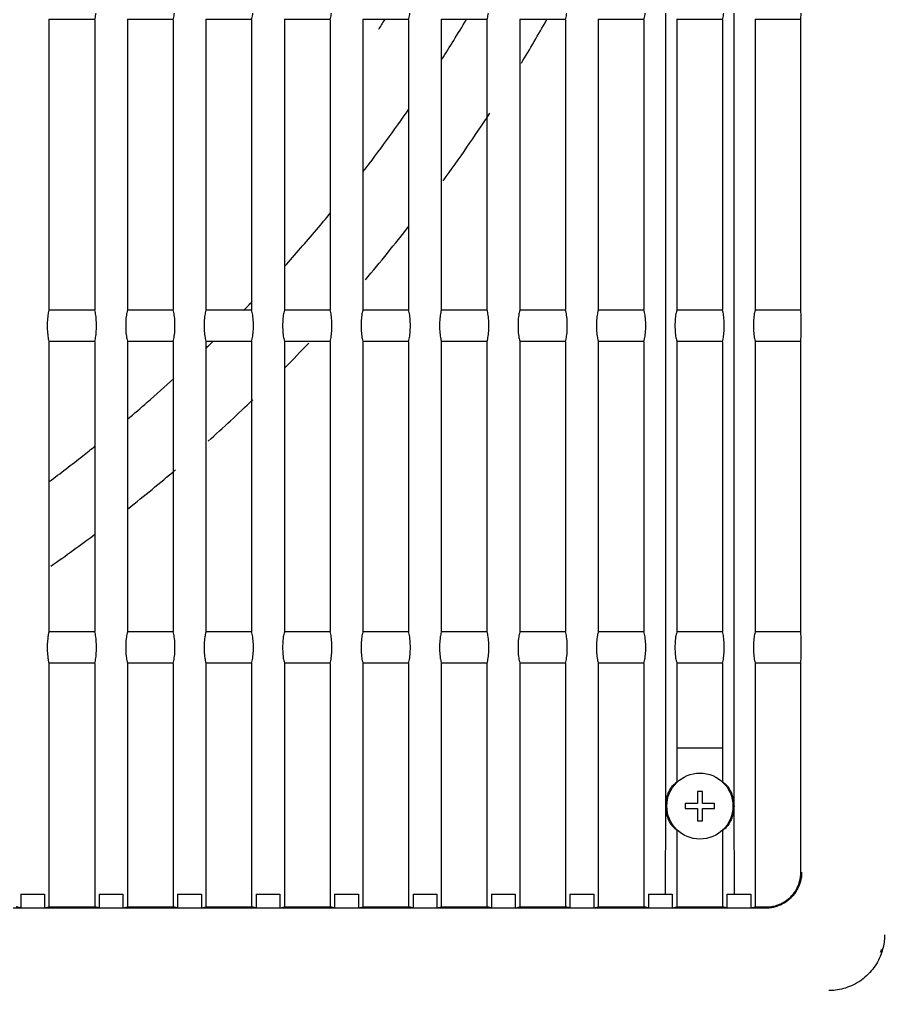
# Model space of a CAD drawing. Header units: millimetres. Extents: x 421 to 5436, y -1186 to -112.
# Drawn here: x 5352.7324 to 5352.9395, y -182.4584 to -182.2258 of the extents above; entities that cross this region are included whole.
import ezdxf

# ---------------------------------------------------------------- set-up
doc = ezdxf.new("R2010")
doc.units = ezdxf.units.MM
doc.layers.add('A-AC', color=150, linetype='Continuous')

msp = doc.modelspace()

# ---------------------------------------------------------------- linework, layer by layer
at = {"layer": 'A-AC', "color": 10, "lineweight": -3, "ltscale": 7.5}
for p, q in [((5352.887151560775, -182.4142387511806), (5352.887151560791, -181.6442392641329)), ((5352.903502851619, -182.4142475945212), (5352.903502851565, -181.6442485716268)), ((5352.750432638904, -182.2258274383739), (5352.739487002998, -182.2258274383739)), ((5352.739499377936, -182.2257688870873), (5352.739499377936, -182.2954730448612)), ((5352.750445927524, -182.2258892768284), (5352.750445927524, -182.2953526559961)), ((5352.769216293183, -182.2258274383739), (5352.758271123932, -182.2258274383739)), ((5352.758284510621, -182.2257640686682), (5352.758284510621, -182.295477863242)), ((5352.769230633447, -182.2258941143623), (5352.769230633447, -182.29534781764)), ((5352.78799992835, -182.2258274383739), (5352.777055261939, -182.2258274383739)), ((5352.777069659833, -182.2257592489523), (5352.777069659833, -182.2954826829189)), ((5352.788015322828, -182.2258082758919), (5352.788015322828, -182.2954336564937)), ((5352.806783544305, -182.2258274383739), (5352.795839416966, -182.2258274383739)), ((5352.795854825592, -182.2257544277875), (5352.795854825592, -182.2954875040441)), ((5352.806799995642, -182.2259037988304), (5352.806799995642, -182.2953381331204)), ((5352.825567140935, -182.2258274383739), (5352.814623588971, -182.2258274383739)), ((5352.814640007926, -182.2257496050213), (5352.814640007926, -182.2954923267705)), ((5352.825584651862, -182.2259086456791), (5352.825584651862, -182.2953332862467)), ((5352.844350718133, -182.2258274383739), (5352.833407777907, -182.2258274383739)), ((5352.83342520686, -182.2257447805002), (5352.83342520686, -182.2954971512506)), ((5352.844369291461, -182.2259134958128), (5352.844369291461, -182.2953284360879)), ((5352.863134275784, -182.2258274383739), (5352.852191983732, -182.2258274383739)), ((5352.852210422423, -182.2257399540713), (5352.852210422423, -182.2955019776382)), ((5352.863153914408, -182.2259183493895), (5352.863153914408, -182.2953235824868)), ((5352.881917813775, -182.2258274383739), (5352.870976206406, -182.2258274383739)), ((5352.870995654647, -182.225735125581), (5352.870995654647, -182.2955068060865)), ((5352.881938520672, -182.2259232065667), (5352.881938520672, -182.2953187252856)), ((5352.900701331986, -182.2258274383739), (5352.889760445889, -182.2258274383739)), ((5352.889780903562, -182.2257302955502), (5352.889780903562, -182.2955116374242)), ((5352.900723110219, -182.2259280675034), (5352.900723110219, -182.2953138643252)), ((5352.919508919492, -182.2258274383739), (5352.908544702143, -182.2258274383739)), ((5352.908566169205, -182.2257254625108), (5352.908566169205, -182.2955164704917)), ((5352.919508919492, -182.2954144940118), (5352.919508919492, -182.2258274383739)), ((5352.750432638904, -182.2954144940118), (5352.739487002998, -182.2954144940118)), ((5352.769216293183, -182.2954144940118), (5352.758271123932, -182.2954144940118)), ((5352.78799992835, -182.2954144940118), (5352.777055261939, -182.2954144940118)), ((5352.806783544305, -182.2954144940118), (5352.795839416966, -182.2954144940118)), ((5352.825567140935, -182.2954144940118), (5352.814623588971, -182.2954144940118)), ((5352.844350718133, -182.2954144940118), (5352.833407777907, -182.2954144940118)), ((5352.863134275784, -182.2954144940118), (5352.852191983732, -182.2954144940118)), ((5352.881917813775, -182.2954144940118), (5352.870976206406, -182.2954144940118)), ((5352.900701331986, -182.2954144940118), (5352.889760445889, -182.2954144940118)), ((5352.919508919492, -182.2954144940118), (5352.908544702143, -182.2954144940118)), ((5352.750432638904, -182.3029156050407), (5352.739487002998, -182.3029156050407)), ((5352.739499377936, -182.302857053754), (5352.739499377936, -182.3725612115279)), ((5352.750445927524, -182.3029774434951), (5352.750445927524, -182.3724408226626)), ((5352.769216293183, -182.3029156050407), (5352.758271123932, -182.3029156050407)), ((5352.758284510621, -182.302852235335), (5352.758284510621, -182.3725660299087)), ((5352.769230633447, -182.3029822810288), (5352.769230633447, -182.3724359843068)), ((5352.78799992835, -182.3029156050407), (5352.777055261939, -182.3029156050407)), ((5352.777069659833, -182.302847415619), (5352.777069659833, -182.3725708495856)), ((5352.788015322828, -182.3028964425587), (5352.788015322828, -182.3725218231605)), ((5352.806783544305, -182.3029156050407), (5352.795839416966, -182.3029156050407)), ((5352.795854825592, -182.3028425944542), (5352.795854825592, -182.3725756707108)), ((5352.806799995642, -182.3029919654971), (5352.806799995642, -182.3724262997871)), ((5352.825567140935, -182.3029156050407), (5352.814623588971, -182.3029156050407)), ((5352.814640007926, -182.3028377716878), (5352.814640007926, -182.3725804934372)), ((5352.825584651862, -182.3029968123458), (5352.825584651862, -182.3724214529134)), ((5352.844350718133, -182.3029156050407), (5352.833407777907, -182.3029156050407)), ((5352.83342520686, -182.302832947167), (5352.83342520686, -182.3725853179174)), ((5352.844369291461, -182.3030016624796), (5352.844369291461, -182.3724166027546)), ((5352.863134275784, -182.3029156050407), (5352.852191983732, -182.3029156050407)), ((5352.852210422423, -182.302828120738), (5352.852210422423, -182.3725901443049)), ((5352.863153914408, -182.3030065160563), (5352.863153914408, -182.3724117491536)), ((5352.881917813775, -182.3029156050407), (5352.870976206406, -182.3029156050407)), ((5352.870995654647, -182.3028232922477), (5352.870995654647, -182.3725949727532)), ((5352.881938520672, -182.3030113732334), (5352.881938520672, -182.3724068919521)), ((5352.900701331986, -182.3029156050407), (5352.889760445889, -182.3029156050407)), ((5352.889780903562, -182.3028184622169), (5352.889780903562, -182.3725998040909)), ((5352.900723110219, -182.3030162341699), (5352.900723110219, -182.3724020309919)), ((5352.919508919492, -182.3029156050407), (5352.908544702143, -182.3029156050407)), ((5352.908566169205, -182.3028136291773), (5352.908566169205, -182.3726046371585)), ((5352.919508919492, -182.3725026606785), (5352.919508919492, -182.3029156050407)), ((5352.750432638904, -182.3725026606785), (5352.739487002998, -182.3725026606785)), ((5352.769216293183, -182.3725026606785), (5352.758271123932, -182.3725026606785)), ((5352.78799992835, -182.3725026606785), (5352.777055261939, -182.3725026606785)), ((5352.806783544305, -182.3725026606785), (5352.795839416966, -182.3725026606785)), ((5352.825567140935, -182.3725026606785), (5352.814623588971, -182.3725026606785)), ((5352.844350718133, -182.3725026606785), (5352.833407777907, -182.3725026606785)), ((5352.863134275784, -182.3725026606785), (5352.852191983732, -182.3725026606785)), ((5352.881917813775, -182.3725026606785), (5352.870976206406, -182.3725026606785)), ((5352.900701331986, -182.3725026606785), (5352.889760445889, -182.3725026606785)), ((5352.919508919492, -182.3725026606785), (5352.908544702143, -182.3725026606785)), ((5352.750432638904, -182.3800037717074), (5352.739487002998, -182.3800037717074)), ((5352.739499377936, -182.3799452204207), (5352.739499377936, -182.4384120339409)), ((5352.750445927524, -182.3800656101616), (5352.750445927524, -182.4384078130138)), ((5352.769216293183, -182.3800037717074), (5352.758271123932, -182.3800037717074)), ((5352.758284510621, -182.3799404020015), (5352.758284510621, -182.4384121870571)), ((5352.769230633447, -182.3800704476955), (5352.769230633447, -182.4384076277038)), ((5352.78799992835, -182.3800037717074), (5352.777055261939, -182.3800037717074)), ((5352.777069659833, -182.3799355822857), (5352.777069659833, -182.438412340611)), ((5352.788015322828, -182.3799846092254), (5352.788015322828, -182.4384123228651)), ((5352.806783544305, -182.3800037717074), (5352.795839416966, -182.3800037717074)), ((5352.795854825592, -182.3799307611209), (5352.795854825592, -182.4384124949677)), ((5352.806799995642, -182.3800801321636), (5352.806799995642, -182.438407258411)), ((5352.825567140935, -182.3800037717074), (5352.814623588971, -182.3800037717074)), ((5352.814640007926, -182.3799259383545), (5352.814640007926, -182.4384126505201)), ((5352.825584651862, -182.3800849790123), (5352.825584651862, -182.4384070751696)), ((5352.844350718133, -182.3800037717074), (5352.833407777907, -182.3800037717074)), ((5352.83342520686, -182.3799211138335), (5352.83342520686, -182.4384128076865)), ((5352.844369291461, -182.3800898291463), (5352.844369291461, -182.438406893403)), ((5352.863134275784, -182.3800037717074), (5352.852191983732, -182.3800037717074)), ((5352.852210422423, -182.3799162874047), (5352.852210422423, -182.4384129669131)), ((5352.863153914408, -182.3800946827228), (5352.863153914408, -182.4384067135479)), ((5352.881917813775, -182.3800037717074), (5352.870976206406, -182.3800037717074)), ((5352.870995654647, -182.3799114589144), (5352.870995654647, -182.4384131286713)), ((5352.881938520672, -182.3800995399001), (5352.881938520672, -182.438406536068)), ((5352.900701331986, -182.3800037717074), (5352.889760445889, -182.3800037717074)), ((5352.889780903562, -182.3799066288834), (5352.889780903562, -182.408472701801)), ((5352.900723110219, -182.3801044008367), (5352.900723110219, -182.4083380870279)), ((5352.919508919492, -182.3800037717074), (5352.908544702143, -182.3800037717074)), ((5352.908566169205, -182.379901795844), (5352.908566169205, -182.4384134618078)), ((5352.919508919492, -182.4300765495263), (5352.919508919492, -182.3800037717074)), ((5352.900723110219, -182.4003477161493), (5352.889780903562, -182.4003477161493)), ((5352.894725586159, -182.4107223828596), (5352.894725586159, -182.4136265495263)), ((5352.895958919492, -182.4107223828596), (5352.894725586159, -182.4107223828596)), ((5352.895958919492, -182.4136265495263), (5352.895958919492, -182.4107223828596)), ((5352.887104602117, -182.4353752301795), (5352.887151560775, -182.4142387511806)), ((5352.891821419492, -182.4136265495263), (5352.891821419492, -182.4148598828597)), ((5352.894725586159, -182.4136265495263), (5352.891821419492, -182.4136265495263)), ((5352.891821419492, -182.4148598828597), (5352.894725586159, -182.4148598828597)), ((5352.894725586159, -182.4148598828597), (5352.894725586159, -182.4177640495263)), ((5352.898863086159, -182.4136265495263), (5352.895958919492, -182.4136265495263)), ((5352.895958919492, -182.4177640495263), (5352.895958919492, -182.4148598828597)), ((5352.895958919492, -182.4148598828597), (5352.898863086159, -182.4148598828597)), ((5352.898863086159, -182.4148598828597), (5352.898863086159, -182.4136265495263)), ((5352.903591512603, -182.4353752301795), (5352.903502851619, -182.4142475945212)), ((5352.894725586159, -182.4177640495263), (5352.895958919492, -182.4177640495263)), ((5352.889780903562, -182.420013730585), (5352.889780903562, -182.4384132934608)), ((5352.900723110219, -182.4201483453578), (5352.900723110219, -182.4384063614541)), ((5352.732728513049, -182.4353752301795), (5352.732728513049, -182.4385847351384)), ((5352.732728513049, -182.4353752301795), (5352.73843818167, -182.4353752301795)), ((5352.73843818167, -182.4353752301795), (5352.73843818167, -182.4385847376127)), ((5352.751513640619, -182.4353752301795), (5352.751513640619, -182.4385847439789)), ((5352.751513640619, -182.4353752301795), (5352.757223420938, -182.4353752301795)), ((5352.757223420938, -182.4353752301795), (5352.757223420938, -182.4385847470858)), ((5352.770298763931, -182.4353752301795), (5352.770298763931, -182.4385847550168)), ((5352.770298763931, -182.4353752301795), (5352.77600866495, -182.4353752301795)), ((5352.77600866495, -182.4353752301795), (5352.77600866495, -182.4385847588592)), ((5352.789083882997, -182.4353752301795), (5352.789083882997, -182.438584768599)), ((5352.789083882997, -182.4353752301795), (5352.794793913734, -182.4353752301795)), ((5352.794793913734, -182.4353752301795), (5352.794793913734, -182.4385847732883)), ((5352.80786899783, -182.4353752301795), (5352.80786899783, -182.4385847850999)), ((5352.80786899783, -182.4353752301795), (5352.813579167311, -182.4353752301795)), ((5352.813579167311, -182.4353752301795), (5352.813579167311, -182.4385847907545)), ((5352.826654108439, -182.4353752301795), (5352.826654108439, -182.4385848049199)), ((5352.826654108439, -182.4353752301795), (5352.832364425713, -182.4353752301795)), ((5352.832364425713, -182.4353752301795), (5352.832364425713, -182.4385848116669)), ((5352.845439214836, -182.4353752301795), (5352.845439214836, -182.4385848284862)), ((5352.845439214836, -182.4353752301795), (5352.851149688965, -182.4353752301795)), ((5352.851149688965, -182.4353752301795), (5352.851149688965, -182.4385848364611)), ((5352.864224317031, -182.4353752301795), (5352.864224317031, -182.4385848562531)), ((5352.864224317031, -182.4353752301795), (5352.869934957096, -182.4353752301795)), ((5352.869934957096, -182.4353752301795), (5352.869934957096, -182.4385848655993)), ((5352.883009415034, -182.4353752301795), (5352.883009415034, -182.4385848887016)), ((5352.883009415034, -182.4353752301795), (5352.888720230136, -182.4353752301795)), ((5352.888720230136, -182.4353752301795), (5352.888720230136, -182.438584899571)), ((5352.901794508854, -182.4353752301795), (5352.901794508854, -182.4385849263401)), ((5352.901794508854, -182.4353752301795), (5352.907505508112, -182.4353752301795)), ((5352.907505508112, -182.4353752301795), (5352.907505508112, -182.4385849388927)), ((5352.91109108106, -182.4386898960206), (5352.109593424457, -182.4386898960206)), ((5352.732728513049, -182.4385847351384), (5352.731661205082, -182.4384079983163)), ((5352.73843818167, -182.4385847376127), (5352.739499377936, -182.4384120339409)), ((5352.751513640619, -182.4385847439789), (5352.750445927524, -182.4384078130138)), ((5352.757223420938, -182.4385847470858), (5352.758284510621, -182.4384121870571)), ((5352.770298763931, -182.4385847550168), (5352.769230633447, -182.4384076277038)), ((5352.77600866495, -182.4385847588592), (5352.777069659833, -182.438412340611)), ((5352.789083882997, -182.438584768599), (5352.788015322828, -182.4384074427171)), ((5352.794793913734, -182.4385847732883), (5352.795854825592, -182.4384124949677)), ((5352.80786899783, -182.4385847850999), (5352.806799995642, -182.438407258411)), ((5352.813579167311, -182.4385847907545), (5352.814640007926, -182.4384126505201)), ((5352.826654108439, -182.4385848049199), (5352.825584651862, -182.4384070751696)), ((5352.832364425713, -182.4385848116669), (5352.83342520686, -182.4384128076865)), ((5352.845439214836, -182.4385848284862), (5352.844369291461, -182.438406893403)), ((5352.851149688965, -182.4385848364611), (5352.852210422423, -182.4384129669131)), ((5352.864224317031, -182.4385848562531), (5352.863153914408, -182.4384067135479)), ((5352.869934957096, -182.4385848655993), (5352.870995654647, -182.4384131286713)), ((5352.883009415034, -182.4385848887016), (5352.881938520672, -182.438406536068)), ((5352.888720230136, -182.438584899571), (5352.889780903562, -182.4384132934608)), ((5352.901794508854, -182.4385849263401), (5352.900723110219, -182.4384063614541)), ((5352.907505508112, -182.4385849388927), (5352.908566169205, -182.4384134618078))]:
    msp.add_line(p, q, dxfattribs=at)
msp.add_circle((5352.895342252825, -182.414243216193), 0.007916666666666666, dxfattribs=at)
for centre, radius, start, end in [((5352.510342252825, -182.029243216193), 0.4, 328.8281281094847, 330.5459231838265), ((5352.510342252825, -182.029243216193), 0.4, 323.9813854286052, 326.8050507611115), ((5352.510342252825, -182.029243216193), 0.4, 319.6643257829969, 322.0436911261497), ((5352.510342252825, -182.029243216193), 0.4, 315.5804275668669, 316.7483649638154), ((5352.510342252825, -182.029243216193), 0.4, 311.9275418630405, 314.0143835560328), ((5352.510342252825, -182.029243216193), 0.4, 308.3460655664034, 310.4329949283681), ((5352.510342252825, -182.029243216193), 0.4, 305.026562271795, 306.9137000818108), ((5352.925342252825, -182.4442432161929), 0.01416666666666666, 339.3558424949398, 341.9552681549881)]:
    msp.add_arc(centre, radius, start, end, dxfattribs=at)
for points, start_tangent, end_tangent in [([(5352.750445927524, -182.2258892768284), (5352.750719196702, -182.2245938816829), (5352.750863237218, -182.2229411795074), (5352.7508632319, -182.2212124569214), (5352.750719192938, -182.2195598574476), (5352.750445927524, -182.2182644893294)], (0.0029988726180547, 0.00953974648618514), (-0.0029988726180547, 0.00953974648618514)), ([(5352.769230633447, -182.2258941143623), (5352.769504790136, -182.2245937237299), (5352.769648726409, -182.2229411956678), (5352.769648730724, -182.2212126750576), (5352.76950479319, -182.2195600635753), (5352.769230633447, -182.2182596509733)], (0.002997332463409876, 0.009540230505799599), (-0.002997332463409876, 0.009540230505799599)), ([(5352.788015322828, -182.2258989553764), (5352.788290374536, -182.2245935315261), (5352.788434211013, -182.2229410287171), (5352.788434209728, -182.2212127057278), (5352.788290373626, -182.2195602277668), (5352.788015322828, -182.2182548104656)], (0.002995825123029406, 0.009540703948463439), (-0.002995825123029406, 0.009540703948463439)), ([(5352.806799995642, -182.2259037988304), (5352.807075940604, -182.224593371074), (5352.807219677868, -182.2229409997626), (5352.807219682139, -182.2212128700189), (5352.807075943623, -182.2195604160197), (5352.806799995642, -182.2182499664536)], (0.002994350520616899, 0.009541166855247913), (-0.002994350520616899, 0.009541166855247913)), ([(5352.825584651862, -182.2259086456791), (5352.825861494299, -182.2245932004935), (5352.826005135377, -182.222940905049), (5352.826005139626, -182.2212129642314), (5352.825861497302, -182.2195605864888), (5352.825584651862, -182.2182451195799)], (0.002992908582672237, 0.009541619265919536), (-0.002992908582672237, 0.009541619265919536)), ([(5352.844369291461, -182.2259134958128), (5352.844647033688, -182.2245930337363), (5352.844790580783, -182.2229408124861), (5352.844790585006, -182.2212130562737), (5352.844647036673, -182.2195607531312), (5352.844369291461, -182.2182402694211)], (0.00299149923946942, 0.009542061218638972), (-0.00299149923946942, 0.009542061218638972)), ([(5352.863153914408, -182.2259183493895), (5352.863432558806, -182.2245928707966), (5352.863576014111, -182.222940722068), (5352.863576018311, -182.2212131461517), (5352.863432561771, -182.2195609159523), (5352.863153914408, -182.2182354158201)], (0.00299012242369743, 0.00954249275039294), (-0.00299012242369743, 0.00954249275039294)), ([(5352.881938520672, -182.2259232065667), (5352.882218069688, -182.2245927116685), (5352.882361435394, -182.2229406337888), (5352.882361439568, -182.221213233872), (5352.882218072635, -182.2195610749579), (5352.881938520672, -182.2182305586189)], (0.002988778071510543, 0.009542913896670016), (-0.002988778071510543, 0.009542913896670016)), ([(5352.900723110219, -182.2259280675034), (5352.901003566367, -182.2245925563473), (5352.901146844659, -182.2229405476428), (5352.901146848806, -182.2212133194396), (5352.901003569295, -182.2195612301532), (5352.900723110219, -182.2182256976585)], (0.002987466122445539, 0.009543324691491968), (-0.002987466122445539, 0.009543324691491968)), ([(5352.919508919492, -182.2258274383739), (5352.919552080551, -182.2245907362708), (5352.919575716125, -182.22296160921), (5352.9195758326, -182.2212090186974), (5352.919552248215, -182.2195702100271), (5352.919508919492, -182.2183263273453)], (0.000519798639268621, 0.00998648133101016), (-0.000519798639268621, 0.00998648133101016)), ([(5352.819838180886, -182.2258736199258), (5352.818354772977, -182.2282099737463)], (-0.00531709933971999, -0.008469265293492064), (-0.005403512637026612, -0.008414395473323899)), ([(5352.833580413278, -182.2353404223052), (5352.836400127773, -182.2308504989958), (5352.83945178109, -182.2258302214075)], (0.005376735129142544, 0.008431531257787313), (0.005128664346068741, 0.008584684154082974)), ([(5352.814754835425, -182.2622473358308), (5352.825636963517, -182.2472989500723)], (0.006078651173170128, 0.007940403007084554), (0.005688732328399067, 0.008224252214993611)), ([(5352.795883225322, -182.2850218065648), (5352.80356685038, -182.27617720237), (5352.80693236381, -182.2721251421926)], (0.006672824044434466, 0.007448048017569251), (0.006336250687154142, 0.007736402731860506)), ([(5352.787075509814, -182.2945247721532), (5352.788156189949, -182.2933929763726)], (0.006920601510439776, 0.007218398349613209), (0.006891089206567395, 0.007246577781762254)), ([(5352.739499377936, -182.2954730448612), (5352.739247871717, -182.2966422020615), (5352.739100516192, -182.2982973654398), (5352.739100510546, -182.3000325993012), (5352.73924786767, -182.3016878690091), (5352.739499377936, -182.302857053754)], (-0.003048284521927262, -0.009524072735619917), (0.003048284521927262, -0.009524072735619917)), ([(5352.750445927524, -182.3029774434951), (5352.750719196702, -182.3016820483497), (5352.750863237218, -182.3000293461741), (5352.7508632319, -182.2983006235881), (5352.750719192938, -182.2966480241141), (5352.750445927524, -182.2953526559961)], (0.0029988726180547, 0.00953974648618514), (-0.0029988726180547, 0.00953974648618514)), ([(5352.758284510621, -182.295477863242), (5352.758033863166, -182.2966419166435), (5352.757886343661, -182.2982972042228), (5352.757886337984, -182.3000327599093), (5352.758033859094, -182.3016881542828), (5352.758284510621, -182.302852235335)], (-0.003050714696665457, -0.009523294589560348), (0.003050714696665457, -0.009523294589560348)), ([(5352.769230633447, -182.3029822810288), (5352.769504790136, -182.3016818903966), (5352.769648726409, -182.3000293623345), (5352.769648730724, -182.2983008417241), (5352.76950479319, -182.296648230242), (5352.769230633447, -182.29534781764)], (0.002997332463409876, 0.009540230505799599), (-0.002997332463409876, 0.009540230505799599)), ([(5352.777069659833, -182.2954826829189), (5352.776819870787, -182.2966416270726), (5352.776672184781, -182.2982970405208), (5352.77667217907, -182.3000329229692), (5352.776819866689, -182.3016884437022), (5352.777069659833, -182.302847415619)], (-0.00305318100350449, -0.009522504174839687), (0.00305318100350449, -0.009522504174839687)), ([(5352.78608564004, -182.2955533969621), (5352.787075509814, -182.2945247721532)], (0.006947426029587901, 0.007192584484272987), (0.006920601510540017, 0.007218398349517104)), ([(5352.788015322828, -182.3029871220431), (5352.788290374536, -182.3016816981929), (5352.788434211013, -182.3000291953838), (5352.788434209728, -182.2983008723943), (5352.788290373626, -182.2966483944333), (5352.788015322828, -182.2953429771321)], (0.002995825123029406, 0.009540703948463439), (-0.002995825123029406, 0.009540703948463439)), ([(5352.795854825592, -182.2954875040441), (5352.795605894669, -182.2966413333331), (5352.795458039625, -182.2982968743186), (5352.79545803388, -182.3000330884961), (5352.795605890544, -182.3016887372828), (5352.795854825592, -182.3028425944542)], (-0.003055683614889579, -0.009521701404985107), (0.003055683614889579, -0.009521701404985107)), ([(5352.806799995642, -182.3029919654971), (5352.807075940604, -182.3016815377407), (5352.807219677868, -182.3000291664291), (5352.807219682139, -182.2983010366856), (5352.807075943623, -182.2966485826864), (5352.806799995642, -182.2953381331204)], (0.002994350520616899, 0.009541166855247913), (-0.002994350520616899, 0.009541166855247913)), ([(5352.814640007926, -182.2954923267705), (5352.814391934906, -182.2966410354086), (5352.814243908273, -182.2982967056007), (5352.81424390249, -182.300033256505), (5352.814391930752, -182.3016890350411), (5352.814640007926, -182.3028377716878)], (-0.003058222707952636, -0.009520886191345999), (0.003058222707952636, -0.009520886191345999)), ([(5352.825584651862, -182.3029968123458), (5352.825861494299, -182.3016813671602), (5352.826005135377, -182.3000290717155), (5352.826005139626, -182.2983011308979), (5352.825861497302, -182.2966487531555), (5352.825584651862, -182.2953332862467)], (0.002992908582672237, 0.009541619265919536), (-0.002992908582672237, 0.009541619265919536)), ([(5352.83342520686, -182.2954971512506), (5352.833177991592, -182.2966407332824), (5352.8330297908, -182.2982965343519), (5352.83302978498, -182.3000334270112), (5352.833177987408, -182.3016893369936), (5352.83342520686, -182.302832947167)], (-0.003060798463602176, -0.009520058443371586), (0.003060798463602176, -0.009520058443371586)), ([(5352.844369291461, -182.3030016624796), (5352.844647033688, -182.301681200403), (5352.844790580783, -182.3000289791528), (5352.844790585006, -182.2983012229404), (5352.844647036673, -182.2966489197979), (5352.844369291461, -182.2953284360879)], (0.00299149923946942, 0.009542061218638972), (-0.00299149923946942, 0.009542061218638972)), ([(5352.852210422423, -182.2955019776382), (5352.851964064822, -182.2966404269371), (5352.851815687288, -182.2982963605559), (5352.851815681428, -182.3000336000302), (5352.851964060606, -182.3016896431573), (5352.852210422423, -182.302828120738)], (-0.00306341106616175, -0.009519218068713298), (0.00306341106616175, -0.009519218068713298)), ([(5352.863153914408, -182.3030065160563), (5352.863432558806, -182.3016810374631), (5352.863576014111, -182.3000288887345), (5352.863576018311, -182.2983013128185), (5352.863432561771, -182.2966490826191), (5352.863153914408, -182.2953235824868)], (0.00299012242369743, 0.00954249275039294), (-0.00299012242369743, 0.00954249275039294)), ([(5352.870995654647, -182.2955068060865), (5352.870750154696, -182.296640116356), (5352.870601597819, -182.2982961841963), (5352.870601591918, -182.3000337755786), (5352.870750150449, -182.3016899535496), (5352.870995654647, -182.3028232922477)], (-0.003066060704488855, -0.009518364972850604), (0.003066060704488855, -0.009518364972850604)), ([(5352.881938520672, -182.3030113732334), (5352.882218069688, -182.3016808783352), (5352.882361435394, -182.3000288004553), (5352.882361439568, -182.2983014005388), (5352.882218072635, -182.2966492416244), (5352.881938520672, -182.2953187252856)], (0.002988778071510543, 0.009542913896670016), (-0.002988778071510543, 0.009542913896670016)), ([(5352.889780903562, -182.2955116374242), (5352.88953625752, -182.2966398275364), (5352.889387517205, -182.2982961294797), (5352.8893875218, -182.3000340778856), (5352.889536260829, -182.3016902941984), (5352.889780903562, -182.3028184622169)], (-0.003068747571200936, -0.009517499059324792), (0.003068747571200936, -0.009517499059324792)), ([(5352.900723110219, -182.3030162341699), (5352.901003566367, -182.3016807230138), (5352.901146844659, -182.3000287143095), (5352.901146848806, -182.2983014861063), (5352.901003569295, -182.2966493968199), (5352.900723110219, -182.2953138643252)], (0.002987466122445539, 0.009543324691491968), (-0.002987466122445539, 0.009543324691491968)), ([(5352.908566169205, -182.2955164704917), (5352.90832238097, -182.2966395085084), (5352.908173456056, -182.298295948236), (5352.908173460643, -182.3000342588348), (5352.908322384277, -182.30169061318), (5352.908566169205, -182.3028136291773)], (-0.003071471863337841, -0.009516620229510265), (0.003071471863337841, -0.009516620229510265)), ([(5352.919508919492, -182.3029156050407), (5352.919552080551, -182.3016789029375), (5352.919575716125, -182.3000497758767), (5352.9195758326, -182.2982971853642), (5352.919552248215, -182.2966583766938), (5352.919508919492, -182.2954144940118)], (0.000519798639268621, 0.00998648133101016), (-0.000519798639268621, 0.00998648133101016)), ([(5352.777956056672, -182.3037205151552), (5352.778752128048, -182.3029422092325)], (0.007160559631100262, 0.006980428766877956), (0.007140232610079229, 0.007001219770437233)), ([(5352.777095210207, -182.3045568798093), (5352.777867365975, -182.3038067432183)], (0.007182377909956365, 0.006957977260567245), (0.007162801280601863, 0.006978128532393791)), ([(5352.777867365975, -182.3038067432183), (5352.777954205912, -182.3037221154179)], (0.007162801284610215, 0.00697812852827936), (0.007160592553085004, 0.006980394995177822)), ([(5352.758301895207, -182.3215944898495), (5352.76301951288, -182.3175274999669), (5352.769375313006, -182.3118312451602)], (0.007626840555620728, 0.006467712357483048), (0.007372135218528473, 0.006756598428183529)), ([(5352.739534318303, -182.3365260865803), (5352.747596122592, -182.3303462001404), (5352.75058535752, -182.3279669872782)], (0.008016367464952942, 0.005978114474217098), (0.007793076357127253, 0.00626641531435511)), ([(5352.739499377936, -182.3725612115279), (5352.739247871717, -182.3737303687283), (5352.739100516192, -182.3753855321063), (5352.739100510546, -182.3771207659679), (5352.73924786767, -182.3787760356756), (5352.739499377936, -182.3799452204207)], (-0.003048284521927262, -0.009524072735619917), (0.003048284521927262, -0.009524072735619917)), ([(5352.750445927524, -182.3800656101616), (5352.750719196702, -182.3787702150164), (5352.750863237218, -182.3771175128409), (5352.7508632319, -182.3753887902549), (5352.750719192938, -182.3737361907808), (5352.750445927524, -182.3724408226626)], (0.0029988726180547, 0.00953974648618514), (-0.0029988726180547, 0.00953974648618514)), ([(5352.758284510621, -182.3725660299087), (5352.758033863166, -182.37373008331), (5352.757886343661, -182.3753853708895), (5352.757886337984, -182.3771209265758), (5352.758033859094, -182.3787763209496), (5352.758284510621, -182.3799404020015)], (-0.003050714696665457, -0.009523294589560348), (0.003050714696665457, -0.009523294589560348)), ([(5352.769230633447, -182.3800704476955), (5352.769504790136, -182.3787700570631), (5352.769648726409, -182.3771175290012), (5352.769648730724, -182.3753890083908), (5352.76950479319, -182.3737363969087), (5352.769230633447, -182.3724359843068)], (0.002997332463409876, 0.009540230505799599), (-0.002997332463409876, 0.009540230505799599)), ([(5352.777069659833, -182.3725708495856), (5352.776819870787, -182.3737297937394), (5352.776672184781, -182.3753852071873), (5352.77667217907, -182.3771210896359), (5352.776819866689, -182.378776610369), (5352.777069659833, -182.3799355822857)], (-0.00305318100350449, -0.009522504174839687), (0.00305318100350449, -0.009522504174839687)), ([(5352.788015322828, -182.3800752887098), (5352.788290374536, -182.3787698648596), (5352.788434211013, -182.3771173620503), (5352.788434209728, -182.375389039061), (5352.788290373626, -182.3737365611), (5352.788015322828, -182.3724311437988)], (0.002995825123029406, 0.009540703948463439), (-0.002995825123029406, 0.009540703948463439)), ([(5352.795854825592, -182.3725756707108), (5352.795605894669, -182.3737294999999), (5352.795458039625, -182.3753850409853), (5352.79545803388, -182.3771212551628), (5352.795605890544, -182.3787769039495), (5352.795854825592, -182.3799307611209)], (-0.003055683614889579, -0.009521701404985107), (0.003055683614889579, -0.009521701404985107)), ([(5352.806799995642, -182.3800801321636), (5352.807075940604, -182.3787697044074), (5352.807219677868, -182.3771173330958), (5352.807219682139, -182.3753892033521), (5352.807075943623, -182.3737367493529), (5352.806799995642, -182.3724262997871)], (0.002994350520555251, 0.009541166855267257), (-0.002994350520616899, 0.009541166855247913)), ([(5352.814640007926, -182.3725804934372), (5352.814391934906, -182.3737292020751), (5352.814243908273, -182.3753848722674), (5352.81424390249, -182.3771214231717), (5352.814391930752, -182.3787772017076), (5352.814640007926, -182.3799259383545)], (-0.003058222707952636, -0.009520886191345999), (0.003058222707952636, -0.009520886191345999)), ([(5352.825584651862, -182.3800849790123), (5352.825861494299, -182.3787695338269), (5352.826005135377, -182.3771172383822), (5352.826005139626, -182.3753892975647), (5352.825861497302, -182.3737369198222), (5352.825584651862, -182.3724214529134)], (0.002992908582672237, 0.009541619265919536), (-0.002992908582672237, 0.009541619265919536)), ([(5352.83342520686, -182.3725853179174), (5352.833177991592, -182.3737288999491), (5352.8330297908, -182.3753847010184), (5352.83302978498, -182.3771215936779), (5352.833177987408, -182.3787775036601), (5352.83342520686, -182.3799211138335)], (-0.003060798463602176, -0.009520058443371586), (0.003060798463602176, -0.009520058443371586)), ([(5352.844369291461, -182.3800898291463), (5352.844647033688, -182.3787693670697), (5352.844790580783, -182.3771171458193), (5352.844790585006, -182.3753893896071), (5352.844647036673, -182.3737370864646), (5352.844369291461, -182.3724166027546)], (0.00299149923946942, 0.009542061218638972), (-0.00299149923946942, 0.009542061218638972)), ([(5352.852210422423, -182.3725901443049), (5352.851964064822, -182.3737285936038), (5352.851815687288, -182.3753845272224), (5352.851815681428, -182.377121766697), (5352.851964060606, -182.378777809824), (5352.852210422423, -182.3799162874047)], (-0.00306341106616175, -0.009519218068713298), (0.00306341106616175, -0.009519218068713298)), ([(5352.863153914408, -182.3800946827228), (5352.863432558806, -182.3787692041299), (5352.863576014111, -182.3771170554012), (5352.863576018311, -182.3753894794852), (5352.863432561771, -182.3737372492858), (5352.863153914408, -182.3724117491536)], (0.00299012242369743, 0.00954249275039294), (-0.00299012242369743, 0.00954249275039294)), ([(5352.870995654647, -182.3725949727532), (5352.870750154696, -182.3737282830227), (5352.870601597819, -182.375384350863), (5352.870601591918, -182.3771219422454), (5352.870750150449, -182.3787781202161), (5352.870995654647, -182.3799114589144)], (-0.003066060704488855, -0.009518364972850604), (0.003066060704488855, -0.009518364972850604)), ([(5352.881938520672, -182.3800995399001), (5352.882218069688, -182.3787690450019), (5352.882361435394, -182.377116967122), (5352.882361439568, -182.3753895672053), (5352.882218072635, -182.3737374082912), (5352.881938520672, -182.3724068919521)], (0.002988778071510543, 0.009542913896670016), (-0.002988778071510543, 0.009542913896670016)), ([(5352.889780903562, -182.3725998040909), (5352.88953625752, -182.3737279942031), (5352.889387517205, -182.3753842961464), (5352.8893875218, -182.3771222445523), (5352.889536260829, -182.3787784608649), (5352.889780903562, -182.3799066288834)], (-0.003068747571200936, -0.009517499059324792), (0.003068747571200936, -0.009517499059324792)), ([(5352.900723110219, -182.3801044008367), (5352.901003566367, -182.3787688896805), (5352.901146844659, -182.3771168809762), (5352.901146848806, -182.375389652773), (5352.901003569295, -182.3737375634864), (5352.900723110219, -182.3724020309919)], (0.002987466122445539, 0.009543324691491968), (-0.002987466122445539, 0.009543324691491968)), ([(5352.908566169205, -182.3726046371585), (5352.90832238097, -182.3737276751751), (5352.908173456056, -182.3753841149028), (5352.908173460643, -182.3771224255013), (5352.908322384277, -182.3787787798467), (5352.908566169205, -182.379901795844)], (-0.003071471863337841, -0.009516620229510265), (0.003071471863337841, -0.009516620229510265)), ([(5352.919508919492, -182.3800037717074), (5352.919552080551, -182.3787670696042), (5352.919575716125, -182.3771379425434), (5352.9195758326, -182.3753853520309), (5352.919552248215, -182.3737465433605), (5352.919508919492, -182.3725026606785)], (0.000519798639268621, 0.00998648133101016), (-0.000519798639268621, 0.00998648133101016)), ([(5352.887151560775, -182.4142387511806), (5352.887203787947, -182.4133154471128), (5352.887352903937, -182.4124392018382), (5352.887578237986, -182.4116402448692), (5352.887855563076, -182.4109345855654), (5352.888159951627, -182.4103303376726), (5352.888446288801, -182.4098636061942), (5352.888621333197, -182.4096209461666)], (5.46516381735e-06, 0.00999999850659911), (0.006287477398458704, 0.007776093361313957)), ([(5352.888621333197, -182.4096209461666), (5352.888997210768, -182.4091911130211), (5352.889384035359, -182.4088106605454), (5352.889780903562, -182.408472701801)], (0.006287477397824529, 0.007776093361826728), (0.007836282020101915, 0.006212301031133913)), ([(5352.88898870224, -182.4095202927256), (5352.88924604527, -182.409142967861), (5352.889510298623, -182.4087950196476), (5352.889780903562, -182.408472701801)], (0.005417234540844627, 0.008405567793402171), (0.006611587166964967, 0.007502460605269727)), ([(5352.900723110219, -182.4083380870279), (5352.901105023027, -182.4086424866828), (5352.901478493603, -182.4089834276851), (5352.901842872145, -182.4093659278233)], (0.008020551828839057, -0.005972499339548433), (0.006634791949755587, -0.007481947325627097)), ([(5352.900723110219, -182.4083380870279), (5352.900921961869, -182.4085598686199), (5352.901117860972, -182.4087941492337), (5352.901310641129, -182.4090420670734)], (0.006801584911648863, -0.007330650904908139), (0.005995449193822919, -0.008003411083050034)), ([(5352.901842872145, -182.4093659278233), (5352.902046106874, -182.409625483376), (5352.902373917673, -182.4101215768371), (5352.902713800182, -182.4107516439624), (5352.903022036096, -182.4114858023518), (5352.903274372396, -182.4123234818042), (5352.903443503287, -182.4132539686598), (5352.903502851619, -182.4142475945212)], (0.006634791949614534, -0.007481947325752179), (-5.362694560175e-06, -0.00999999856207525)), ([(5352.888621333197, -182.4188654862194), (5352.888436095545, -182.4186076167816), (5352.88814593841, -182.4181310129948), (5352.88784624568, -182.4175310486264), (5352.887574919219, -182.4168363704048), (5352.887352819835, -182.4160468602734), (5352.887203889004, -182.4151718683181), (5352.887151560775, -182.4142387511806)], (-0.006287477398348789, 0.007776093361402831), (5.465163876845e-06, 0.009999998506599078)), ([(5352.903502851619, -182.4142475945212), (5352.903443494099, -182.4152325389412), (5352.903273994893, -182.4161645046665), (5352.903018294001, -182.4170109485683), (5352.902704058444, -182.4177549761773), (5352.902359603626, -182.4183885251555), (5352.902035919889, -182.4188749158857), (5352.901842872145, -182.4191205045627)], (-5.362694504994e-06, -0.00999999856207528), (-0.006634791949592639, -0.007481947325771593)), ([(5352.889780903562, -182.420013730585), (5352.889384035363, -182.4196757718428), (5352.888997210768, -182.4192953193656), (5352.888621333197, -182.4188654862194)], (-0.007836282020101915, 0.006212301031133913), (-0.006287477398322971, 0.007776093361423706)), ([(5352.889780903562, -182.420013730585), (5352.889510298623, -182.4196914127385), (5352.88924604527, -182.4193434645251), (5352.88898870224, -182.4189661396601)], (-0.006611587166964967, 0.007502460605269727), (-0.005417234540844627, 0.008405567793402171)), ([(5352.901842872145, -182.4191205045627), (5352.901478493603, -182.4195030047006), (5352.901105023028, -182.4198439457018), (5352.900723110219, -182.4201483453578)], (-0.006634791949755587, -0.007481947325627097), (-0.008020551828839057, -0.005972499339548433)), ([(5352.901310641129, -182.4194443653125), (5352.901117860972, -182.419692283152), (5352.900921961873, -182.4199265637628), (5352.900723110219, -182.4201483453578)], (-0.005995449193822919, -0.008003411083050034), (-0.006801584912554769, -0.007330650904067615)), ([(5352.915640627979, -182.4373224005619), (5352.917166237386, -182.4361225919254), (5352.919030564336, -182.4333535282396), (5352.91968678901, -182.4300765495263)], (0.008512036307555634, 0.005248355732880025), (-2.4355315694e-08, 0.00999999999997034)), ([(5352.917073113891, -182.4359641306146), (5352.917909847514, -182.4349851306281), (5352.918599746365, -182.4338615580691), (5352.919104603904, -182.4326407496035), (5352.919406652576, -182.4313780832686), (5352.919508919492, -182.4300765495263)], (0.007065092350639019, 0.007077038227743442), (0, 0.01)), ([(5352.919665734827, -182.4308396449035), (5352.91956403633, -182.431597945799), (5352.919397885871, -182.4323361320146), (5352.919172978629, -182.4330420078895)], (-0.0008851520796264999, -0.009960748254821667), (-0.003442528227082059, -0.009388769855830063)), ([(5352.919699413835, -182.4300765495263), (5352.919665734827, -182.4308396449035)], (1.52521389048e-07, -0.009999999998836861), (-0.000885152079107001, -0.009960748254867832)), ([(5352.919172978629, -182.4330420078895), (5352.918883382639, -182.4337366117593), (5352.918503074157, -182.4344567465494), (5352.91799198496, -182.4352251386026), (5352.917322159639, -182.4360190832433), (5352.916488630006, -182.4367861015805), (5352.915682996529, -182.4373619276948)], (-0.003442528227162833, -0.009388769855800444), (-0.008456475064787736, -0.005337417866218016)), ([(5352.911175586159, -182.4384098828598), (5352.912480696715, -182.4383070495646), (5352.91374552767, -182.4380037082274), (5352.914379515808, -182.4377693342676)], (0.01, 0), (0.009231389337214086, 0.003844665252628646)), ([(5352.915682996529, -182.4373619276948), (5352.915526976274, -182.4374580909512), (5352.914516102903, -182.4379786890911), (5352.913533059217, -182.4383361795792)], (-0.00845647506472059, -0.005337417866324397), (-0.009588115827085434, -0.002840428644834063)), ([(5352.914379515808, -182.4377693342676), (5352.914967048256, -182.4374974160262), (5352.916090454308, -182.4368062237772), (5352.917073113891, -182.4359641306146)], (0.009231389337227454, 0.003844665252596557), (0.007065092350579136, 0.007077038227803224)), ([(5352.739487002998, -182.4384097815876), (5352.74311302418, -182.4384098828598), (5352.746770250501, -182.4384098828598), (5352.750432646314, -182.4384097921698)], (0.009999999999999967, -7.910301e-10), (0.009999999999999966, -8.34121827e-10)), ([(5352.758271123932, -182.4384097976531), (5352.761952185656, -182.4384098828598), (5352.765600660293, -182.4384098828598), (5352.769216760405, -182.4384098828523)], (0.009999999999999962, -8.56810233e-10), (0.009999999999999962, -8.709711270000001e-10)), ([(5352.777055261939, -182.4384098134326), (5352.780673488272, -182.4384098828598), (5352.784321613664, -182.4384098828598), (5352.788000300807, -182.4384098828543)], (0.009999999999999955, -9.227925199999997e-10), (0.009999999999999955, -9.43045227e-10)), ([(5352.795839416966, -182.4384098285723), (5352.799463901656, -182.4384098828598), (5352.803122671462, -182.4384098828598), (5352.806783549948, -182.4384098378644)], (0.00999999999999995, -9.88962154e-10), (0.009999999999999946, -1.032516693e-09)), ([(5352.814623588971, -182.4384098426922), (5352.818239895807, -182.4384098828598), (5352.821887638185, -182.4384098828598), (5352.825567341738, -182.4384098828566)], (0.009999999999999945, -1.055244355e-09), (0.00999999999999994, -1.08676919e-09)), ([(5352.833407777907, -182.4384098553853), (5352.83702307855, -182.4384098828598), (5352.840670611147, -182.4384098828598), (5352.844350847126, -182.4384098828577)], (0.009999999999999936, -1.121866857e-09), (0.009999999999999933, -1.157962763e-09)), ([(5352.852191983732, -182.4384098662183), (5352.855806113699, -182.4384098828598), (5352.85945342475, -182.4384098828598), (5352.863134345981, -182.4384098828584)], (0.009999999999999927, -1.188652539e-09), (0.009999999999999924, -1.228710921e-09)), ([(5352.870976206406, -182.438409874731), (5352.87458934619, -182.4384098828598), (5352.878236422808, -182.4384098828598), (5352.881917841155, -182.4384098828591)], (0.00999999999999992, -1.255753853e-09), (0.009999999999999915, -1.298709044e-09)), ([(5352.889760431344, -182.4384098828596), (5352.893443305677, -182.4384098828598), (5352.897090129351, -182.4384098828598), (5352.900701335673, -182.4384098828596)], (0.009999999999999912, -1.324083113e-09), (0.009999999999999908, -1.367802839e-09)), ([(5352.908544701913, -182.4384098828598), (5352.90986016114, -182.4384098828598), (5352.911175586159, -182.4384098828598)], (0.009999999999999905, -1.390533749e-09), (0.01, 0)), ([(5352.913533059217, -182.4383361795792), (5352.912625902353, -182.4385522956031), (5352.911815000735, -182.4386601827125), (5352.911087777776, -182.4386907890985)], (-0.009588115826959688, -0.002840428645258517), (-0.0099999999994892, 1.0107424612e-07)), ([(5352.939548595506, -182.4450765495264), (5352.939471933423, -182.4465056317786), (5352.939198947328, -182.4481128588159), (5352.938671887337, -182.4498361821045), (5352.937848503968, -182.4515980914673), (5352.936709216659, -182.4533104327393), (5352.935259944486, -182.4548840145678), (5352.933542912675, -182.4562293304684), (5352.931648817104, -182.4572687974235), (5352.929702906031, -182.4579648793451), (5352.927838138412, -182.4583329958348), (5352.926175586159, -182.4584350618475)], (2.0261087892e-08, -0.009999999999979475), (-0.009999994251967155, 1.0721969215015e-05))]:
    msp.add_spline(points, degree=3, dxfattribs=dict(at, start_tangent=start_tangent, end_tangent=end_tangent))

doc.saveas('drawing.dxf')
